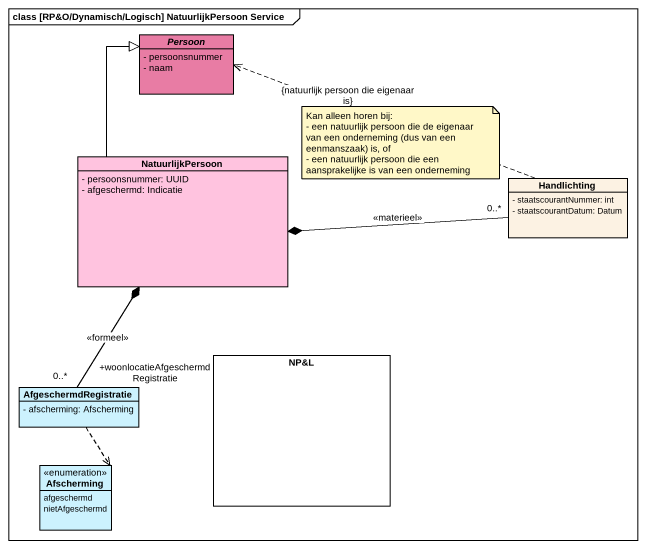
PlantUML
@startuml
mainframe class [RP&O/Dynamisch/Logisch] NatuurlijkPersoon Service
allowmixing
hide circle
hide empty members
skinparam classAttributeIconSize 0
abstract class Persoon #E87CA4 {
  - persoonsnummer
  - naam
}
class NatuurlijkPersoon #FFC3DF {
  - persoonsnummer: UUID
  - afgeschermd: Indicatie
}
class Handlichting #FCF2E3 {
  - staatscourantNummer: int
  - staatscourantDatum: Datum
}
rectangle "NP&L" as NP_L
class AfgeschermdRegistratie #CCF2FE {
  - afscherming: Afscherming
}
enum Afscherming #CCF2FE {
  afgeschermd
  nietAfgeschermd
}
NatuurlijkPersoon -up-|> Persoon
Handlichting .left.> Persoon : {natuurlijk persoon die eigenaar is}
Handlichting "0..*" -left-* NatuurlijkPersoon : <<materieel>>
AfgeschermdRegistratie "+woonlocatieAfgeschermdRegistratie\n0..*" -up-* NatuurlijkPersoon : <<formeel>>
AfgeschermdRegistratie ..> Afscherming
note as N1
  Kan alleen horen bij:
  - een natuurlijk persoon die de eigenaar van een onderneming (dus van een eenmanszaak) is, of
  - een natuurlijk persoon die een aansprakelijke is van een onderneming
end note
@enduml
